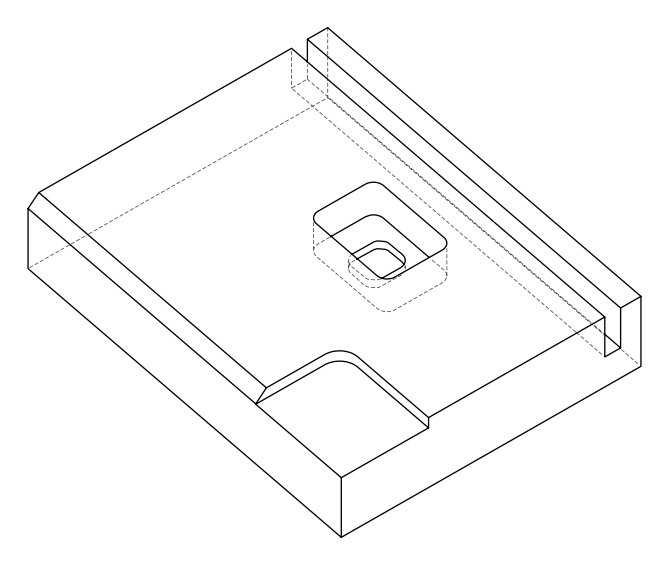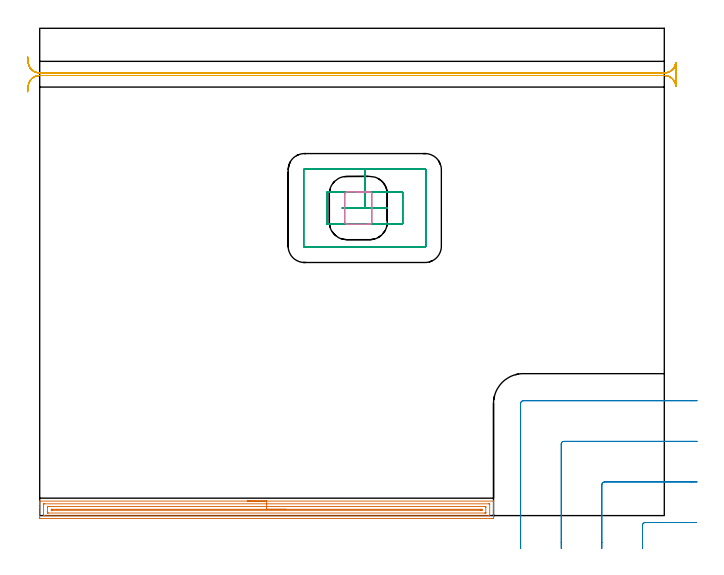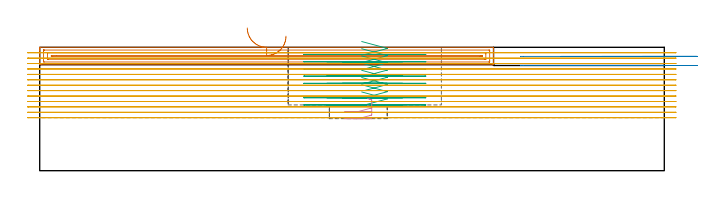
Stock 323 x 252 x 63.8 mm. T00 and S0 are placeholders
(PLAN: 5 operations, 3 tool changes, 35.4 min)
(1 AREA_MILL | FG_CHAMFER_SURFACE | UGT0205_001 | 7.68 min | 9726 mm3)
(2 MILL_CORNER_NOTCH_RECTANGULAR | CORNER_NOTCH_RECTANGULAR | UGT0201_006 | Follow Part, ap 7, ae 75% | 1.84 min | 60231 mm3)
(3 MILL_RECTANGULAR_POCKET | POCKET_RECTANGULAR_STRAIGHT | UGT0201_008 | Follow Part, ap 4, ae 75% | 7.02 min | 131085 mm3)
(4 MILL_RECTANGULAR_POCKET_1 | POCKET_RECTANGULAR_STRAIGHT_1 | UGT0201_008 | Follow Part, ap 4, ae 75% | 0.46 min | 6467 mm3)
(5 MILL_RECTANGULAR_SLOT | SLOT_RECTANGULAR | NXT0201_011 | Follow Part, ap 3, ae 75% | 18.37 min | 156366 mm3)
(TOOL UGT0205_001 | Chamfer Mill 20 x 3 x 45 deg. | D20 FL50 Z2)
(TOOL UGT0201_006 | End Mill 28 mm | D28 FL25 Z2)
(TOOL UGT0201_008 | End Mill 16 mm | D16 FL32 Z4)
(TOOL NXT0201_011 | ENDMILL 12mm [2P460-1200-NA 1630] | D12 FL38 Z6)
(OP 1 AREA_MILL)
G17 G21 G94 G90
T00 M6
G54
G17 G0 G90 X107.35 Y7.5 S1061 M3
G43 Z73.8 H0
G94 G1 X107.388 Z72.928 F250.
X107.502 Z72.063
X107.691 Z71.212
X107.953 Z70.38
X108.287 Z69.574
X108.69 Z68.8
X109.158 Z68.064
X109.69 Z67.372
X110.279 Z66.729
X110.922 Z66.139
X111.614 Z65.608
X112.35 Z65.14
X113.124 Z64.737
X113.93 Z64.403
X114.762 Z64.141
X115.614 Z63.952
X116.478 Z63.838
X117.35 Z63.8
X234.515
X234.69 Y7.497 Z63.788
X234.692 Y7.472 Z63.763
X234.7 Y7.074 Z63.374
Y6.835 Z63.135
Y6.101 Z62.396
Y4.848 Z61.145
Y3.443 Z59.739
Y-0.727 Z55.57
X234.697 Y-0.986 Z55.311
X234.691 Y-1.492 Z54.806
X234.581 Y-1.495 Z54.803
X234.067 Y-1.5 Z54.8
X0.633
X0.119 Y-1.495 Z54.803
X0.009 Y-1.492 Z54.806
X0. Y-0.986 Z55.311
Y4.329 Z60.624
Y5.733 Z62.03
Y6.101 Z62.396
Y6.835 Z63.135
Y7.074 Z63.374
X0.008 Y7.472 Z63.763
X0.01 Y7.497 Z63.788
X0.185 Y7.5 Z63.8
X117.35
Y6.086 Z62.386
X232.294 Y6.085 Z62.385
X232.69 Y6.069 Z62.369
X232.695 Y5.949 Z62.249
X232.699 Y5.684 Z61.984
Y0.369 Z56.669
X232.69 Y-0.049 Z56.251
X232.682 Y-0.08 Z56.22
X232.663 Y-0.082 Z56.218
X232.608 Y-0.085 Z56.215
X232.499 Y-0.086 Z56.214
X232.279
X2.406 Y-0.085 Z56.215
X2.01 Y-0.069 Z56.231
X2.005 Y0.051 Z56.351
X2.001 Y0.316 Z56.616
Y5.631 Z61.931
X2.01 Y6.048 Z62.348
X2.018 Y6.08 Z62.38
X2.037 Y6.082 Z62.382
X2.092 Y6.085 Z62.385
X2.201 Y6.086 Z62.386
X2.421
X117.35
Y4.671 Z60.971
X230.144
X230.49 Y4.67 Z60.97
X230.605 Y4.668 Z60.968
X230.688 Y4.665 Z60.965
X230.694 Y4.537 Z60.837
X230.698 Y4.329 Z60.629
X230.7 Y4.121 Z60.421
Y1.671 Z57.971
X230.699 Y1.464 Z57.764
X230.695 Y1.394 Z57.694
X230.69 Y1.343 Z57.643
X230.661 Y1.335 Z57.635
X230.49 Y1.332 Z57.632
X229.941 Y1.329 Z57.629
X4.556
X4.21
X4.095 Y1.332 Z57.632
X4.012 Y1.335 Z57.635
X4.006 Y1.463 Z57.763
X4.002 Y1.671 Z57.971
X4. Y1.879 Z58.179
Y4.329 Z60.629
X4.001 Y4.536 Z60.836
X4.005 Y4.606 Z60.906
X4.01 Y4.657 Z60.957
X4.039 Y4.665 Z60.965
X4.21 Y4.668 Z60.968
X4.759 Y4.671 Z60.971
X117.35
Y3.257 Z59.557
X227.994
X228.514 Y3.256 Z59.556
X228.6 Y3.254 Z59.554
X228.667 Y3.25 Z59.55
X228.69 Y3.244 Z59.544
X228.692 Y3.22 Z59.52
X228.694 Y3. Z59.3
X228.692 Y2.78 Z59.08
X228.69 Y2.756 Z59.056
X228.667 Y2.75 Z59.05
X228.6 Y2.746 Z59.046
X228.512 Y2.744 Z59.044
X227.994 Y2.743 Z59.043
X227.807
X6.706
X6.186 Y2.744 Z59.044
X6.1 Y2.746 Z59.046
X6.033 Y2.75 Z59.05
X6.01 Y2.756 Z59.056
X6.008 Y2.78 Z59.08
X6.005 Y3. Z59.3
X6.008 Y3.22 Z59.52
X6.01 Y3.244 Z59.544
X6.033 Y3.25 Z59.55
X6.1 Y3.254 Z59.554
X6.187 Y3.256 Z59.556
X8.682 Y3.257 Z59.557
X117.35
X118.222 Z59.595
X119.086 Z59.709
X119.938 Z59.898
X120.77 Z60.16
X121.576 Z60.494
X122.35 Z60.897
X123.086 Z61.366
X123.778 Z61.897
X124.421 Z62.486
X125.01 Z63.129
X125.542 Z63.822
X126.01 Z64.557
X126.413 Z65.331
X126.747 Z66.137
X127.009 Z66.969
X127.198 Z67.821
X127.312 Z68.686
X127.35 Z69.557
G0 Z73.8
M5
M2
(OP 2 MILL_CORNER_NOTCH_RECTANGULAR)
G17 G21 G94 G90
T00 M6
G54
G17 G0 G90 X339.529 Y-3.6 S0 M3
G43 Z73.8 H0
Z59.1
G94 G1 X336.529 F250.
X313.094 F500.
G3 X311.7 Y-4.994 R1.4
G1 Y-14.
Y-17. F250.
G0 Z73.8
X340. Y17.4
Z59.1
G1 X337.
X292.094 F500.
G3 X290.7 Y16.006 R1.4
G1 Y-14.
Y-17. F250.
G0 Z73.8
X340. Y38.4
Z59.1
G1 X337.
X271.095 F500.
G3 X269.7 Y37.005 R1.4
G1 Y-14.
Y-17. F250.
G0 Z73.8
X340. Y59.4
Z59.1
G1 X337.
X250.095 F500.
G3 X248.7 Y58.005 R1.4
G1 Y-14.
Y-17. F250.
G0 Z73.8
X339.529 Y-3.6
Z54.4
G1 X336.529
X313.094 F500.
G3 X311.7 Y-4.994 R1.4
G1 Y-14.
Y-17. F250.
G0 Z73.8
X340. Y17.4
Z54.4
G1 X337.
X292.094 F500.
G3 X290.7 Y16.006 R1.4
G1 Y-14.
Y-17. F250.
G0 Z73.8
X340. Y38.4
Z54.4
G1 X337.
X271.095 F500.
G3 X269.7 Y37.005 R1.4
G1 Y-14.
Y-17. F250.
G0 Z73.8
X340. Y59.4
Z54.4
G1 X337.
X250.095 F500.
G3 X248.7 Y58.005 R1.4
G1 Y-14.
Y-17. F250.
G0 Z73.8
M5
M2
(OP 3 MILL_RECTANGULAR_POCKET)
G17 G21 G94 G90
T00 M6
G54
G17 G0 G90 X166.502 Y158.9 S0 M3
G43 Z73.8 H0
Z66.8
G94 G1 X179.7 Z63.264 F250.
Y159.2 Z63.183
X168.1 Z60.075
X156.5 F500.
Y158.9
X179.7
Y159.2
X168.1
Y167.2
X148.5
Y150.9
X187.7
Y167.2
X168.1
Y179.2
X136.9
G3 X136.5 Y178.8 R0.4
G1 Y139.3
G3 X136.9 Y138.9 R0.4
G1 X199.3
G3 X199.7 Y139.3 R0.4
G1 Y178.8
G3 X199.3 Y179.2 R0.4
G1 X168.1
X167.1
G0 X166.502 Y158.9 Z63.075
G1 X179.7 Z59.539 F250.
Y159.2 Z59.458
X168.1 Z56.35
X156.5 F500.
Y158.9
X179.7
Y159.2
X168.1
Y167.2
X148.5
Y150.9
X187.7
Y167.2
X168.1
Y179.2
X136.9
G3 X136.5 Y178.8 R0.4
G1 Y139.3
G3 X136.9 Y138.9 R0.4
G1 X199.3
G3 X199.7 Y139.3 R0.4
G1 Y178.8
G3 X199.3 Y179.2 R0.4
G1 X168.1
X167.1
G0 X166.502 Y158.9 Z59.35
G1 X179.7 Z55.814 F250.
Y159.2 Z55.733
X168.1 Z52.625
X156.5 F500.
Y158.9
X179.7
Y159.2
X168.1
Y167.2
X148.5
Y150.9
X187.7
Y167.2
X168.1
Y179.2
X136.9
G3 X136.5 Y178.8 R0.4
G1 Y139.3
G3 X136.9 Y138.9 R0.4
G1 X199.3
G3 X199.7 Y139.3 R0.4
G1 Y178.8
G3 X199.3 Y179.2 R0.4
G1 X168.1
X167.1
G0 X166.502 Y158.9 Z55.625
G1 X179.7 Z52.089 F250.
Y159.2 Z52.008
X168.1 Z48.9
X156.5 F500.
Y158.9
X179.7
Y159.2
X168.1
Y167.2
X148.5
Y150.9
X187.7
Y167.2
X168.1
Y179.2
X136.9
G3 X136.5 Y178.8 R0.4
G1 Y139.3
G3 X136.9 Y138.9 R0.4
G1 X199.3
G3 X199.7 Y139.3 R0.4
G1 Y178.8
G3 X199.3 Y179.2 R0.4
G1 X168.1
X167.1
G0 X166.502 Y158.9 Z51.9
G1 X179.7 Z48.364 F250.
Y159.2 Z48.283
X168.1 Z45.175
X156.5 F500.
Y158.9
X179.7
Y159.2
X168.1
Y167.2
X148.5
Y150.9
X187.7
Y167.2
X168.1
Y179.2
X136.9
G3 X136.5 Y178.8 R0.4
G1 Y139.3
G3 X136.9 Y138.9 R0.4
G1 X199.3
G3 X199.7 Y139.3 R0.4
G1 Y178.8
G3 X199.3 Y179.2 R0.4
G1 X168.1
X167.1
G0 X166.502 Y158.9 Z48.175
G1 X179.7 Z44.639 F250.
Y159.2 Z44.558
X168.1 Z41.45
X156.5 F500.
Y158.9
X179.7
Y159.2
X168.1
Y167.2
X148.5
Y150.9
X187.7
Y167.2
X168.1
Y179.2
X136.9
G3 X136.5 Y178.8 R0.4
G1 Y139.3
G3 X136.9 Y138.9 R0.4
G1 X199.3
G3 X199.7 Y139.3 R0.4
G1 Y178.8
G3 X199.3 Y179.2 R0.4
G1 X168.1
X167.1
G0 X166.502 Y158.9 Z44.45
G1 X179.7 Z40.914 F250.
Y159.2 Z40.833
X168.1 Z37.725
X156.5 F500.
Y158.9
X179.7
Y159.2
X168.1
Y167.2
X148.5
Y150.9
X187.7
Y167.2
X168.1
Y179.2
X136.9
G3 X136.5 Y178.8 R0.4
G1 Y139.3
G3 X136.9 Y138.9 R0.4
G1 X199.3
G3 X199.7 Y139.3 R0.4
G1 Y178.8
G3 X199.3 Y179.2 R0.4
G1 X168.1
X167.1
G0 X166.502 Y158.9 Z40.725
G1 X179.7 Z37.189 F250.
Y159.2 Z37.108
X168.1 Z34.
X156.5 F500.
Y158.9
X179.7
Y159.2
X168.1
Y167.2
X148.5
Y150.9
X187.7
Y167.2
X168.1
Y179.2
X136.9
G3 X136.5 Y178.8 R0.4
G1 Y139.3
G3 X136.9 Y138.9 R0.4
G1 X199.3
G3 X199.7 Y139.3 R0.4
G1 Y178.8
G3 X199.3 Y179.2 R0.4
G1 X168.1
X167.1
G0 Z73.8
M5
M2
(OP 4 MILL_RECTANGULAR_POCKET_1)
G17 G21 G94 G90
T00 M6
G54
G17 G0 G90 X169.531 Y150.7 S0 M3
G43 Z73.8 H0
Z37.28
G94 G1 X170.7 Z36.967 F250.
X170.8 Z36.94
X171.067 Y150.764 Z36.866
X171.307 Y150.899 Z36.793
X171.501 Y151.093 Z36.719
X171.636 Y151.333 Z36.645
X171.7 Y151.6 Z36.572
Y166.5 Z32.579
X171.636 Y166.767 Z32.506
X171.501 Y167.007 Z32.432
X171.307 Y167.201 Z32.358
X171.067 Y167.336 Z32.285
X170.8 Y167.4 Z32.211
X164.75 Z30.59
X158.8 F500.
G3 X157.8 Y166.4 R1.
G1 Y151.7
G3 X158.8 Y150.7 R1.
G1 X170.7
G3 X171.7 Y151.7 R1.
G1 Y166.4
G3 X170.7 Y167.4 R1.
G1 X164.75
X163.75
G0 X169.531 Y150.7 Z33.59
G1 X170.7 Z33.277 F250.
X170.8 Z33.25
X171.067 Y150.764 Z33.176
X171.307 Y150.899 Z33.103
X171.501 Y151.093 Z33.029
X171.636 Y151.333 Z32.955
X171.7 Y151.6 Z32.882
Y166.5 Z28.889
X171.636 Y166.767 Z28.816
X171.501 Y167.007 Z28.742
X171.307 Y167.201 Z28.668
X171.067 Y167.336 Z28.595
X170.8 Y167.4 Z28.521
X164.75 Z26.9
X158.8 F500.
G3 X157.8 Y166.4 R1.
G1 Y151.7
G3 X158.8 Y150.7 R1.
G1 X170.7
G3 X171.7 Y151.7 R1.
G1 Y166.4
G3 X170.7 Y167.4 R1.
G1 X164.75
X163.75
G0 Z73.8
M5
M2
(OP 5 MILL_RECTANGULAR_SLOT)
G17 G21 G94 G90
T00 M6
G54
G17 G0 G90 X-6.27 Y219.214 S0 M3
G43 Z73.8 H1
Z61.
G94 G1 X-5.97 Y222.199 F250.
G2 X0. Y227.6 R6. F500.
G1 X323.
G2 X328.97 Y222.199 R6.
G1 X329.
Y234.301
X328.97
G2 X323. Y228.9 R6.
G1 X0.
G2 X-5.97 Y234.301 R6.
G1 X-6.27 Y237.286 F250.
G0 Y219.214 Z58.2
G1 X-5.97 Y222.199
G2 X0. Y227.6 R6. F500.
G1 X323.
G2 X328.97 Y222.199 R6.
G1 X329.
Y234.301
X328.97
G2 X323. Y228.9 R6.
G1 X0.
G2 X-5.97 Y234.301 R6.
G1 X-6.27 Y237.286 F250.
G0 Y219.214 Z55.4
G1 X-5.97 Y222.199
G2 X0. Y227.6 R6. F500.
G1 X323.
G2 X328.97 Y222.199 R6.
G1 X329.
Y234.301
X328.97
G2 X323. Y228.9 R6.
G1 X0.
G2 X-5.97 Y234.301 R6.
G1 X-6.27 Y237.286 F250.
G0 Y219.214 Z52.6
G1 X-5.97 Y222.199
G2 X0. Y227.6 R6. F500.
G1 X323.
G2 X328.97 Y222.199 R6.
G1 X329.
Y234.301
X328.97
G2 X323. Y228.9 R6.
G1 X0.
G2 X-5.97 Y234.301 R6.
G1 X-6.27 Y237.286 F250.
G0 Y219.214 Z49.8
G1 X-5.97 Y222.199
G2 X0. Y227.6 R6. F500.
G1 X323.
G2 X328.97 Y222.199 R6.
G1 X329.
Y234.301
X328.97
G2 X323. Y228.9 R6.
G1 X0.
G2 X-5.97 Y234.301 R6.
G1 X-6.27 Y237.286 F250.
G0 Y219.214 Z47.
G1 X-5.97 Y222.199
G2 X0. Y227.6 R6. F500.
G1 X323.
G2 X328.97 Y222.199 R6.
G1 X329.
Y234.301
X328.97
G2 X323. Y228.9 R6.
G1 X0.
G2 X-5.97 Y234.301 R6.
G1 X-6.27 Y237.286 F250.
G0 Y219.214 Z44.2
G1 X-5.97 Y222.199
G2 X0. Y227.6 R6. F500.
G1 X323.
G2 X328.97 Y222.199 R6.
G1 X329.
Y234.301
X328.97
G2 X323. Y228.9 R6.
G1 X0.
G2 X-5.97 Y234.301 R6.
G1 X-6.27 Y237.286 F250.
G0 Y219.214 Z41.4
G1 X-5.97 Y222.199
G2 X0. Y227.6 R6. F500.
G1 X323.
G2 X328.97 Y222.199 R6.
G1 X329.
Y234.301
X328.97
G2 X323. Y228.9 R6.
G1 X0.
G2 X-5.97 Y234.301 R6.
G1 X-6.27 Y237.286 F250.
G0 Y219.214 Z38.6
G1 X-5.97 Y222.199
G2 X0. Y227.6 R6. F500.
G1 X323.
G2 X328.97 Y222.199 R6.
G1 X329.
Y234.301
X328.97
G2 X323. Y228.9 R6.
G1 X0.
G2 X-5.97 Y234.301 R6.
G1 X-6.27 Y237.286 F250.
G0 Y219.214 Z35.8
G1 X-5.97 Y222.199
G2 X0. Y227.6 R6. F500.
G1 X323.
G2 X328.97 Y222.199 R6.
G1 X329.
Y234.301
X328.97
G2 X323. Y228.9 R6.
G1 X0.
G2 X-5.97 Y234.301 R6.
G1 X-6.27 Y237.286 F250.
G0 Y219.214 Z33.
G1 X-5.97 Y222.199
G2 X0. Y227.6 R6. F500.
G1 X323.
G2 X328.97 Y222.199 R6.
G1 X329.
Y234.301
X328.97
G2 X323. Y228.9 R6.
G1 X0.
G2 X-5.97 Y234.301 R6.
G1 X-6.27 Y237.286 F250.
G0 Y219.214 Z30.2
G1 X-5.97 Y222.199
G2 X0. Y227.6 R6. F500.
G1 X323.
G2 X328.97 Y222.199 R6.
G1 X329.
Y234.301
X328.97
G2 X323. Y228.9 R6.
G1 X0.
G2 X-5.97 Y234.301 R6.
G1 X-6.27 Y237.286 F250.
G0 Y219.214 Z27.4
G1 X-5.97 Y222.199
G2 X0. Y227.6 R6. F500.
G1 X323.
G2 X328.97 Y222.199 R6.
G1 X329.
Y234.301
X328.97
G2 X323. Y228.9 R6.
G1 X0.
G2 X-5.97 Y234.301 R6.
G1 X-6.27 Y237.286 F250.
G0 Z73.8
M5
M2
